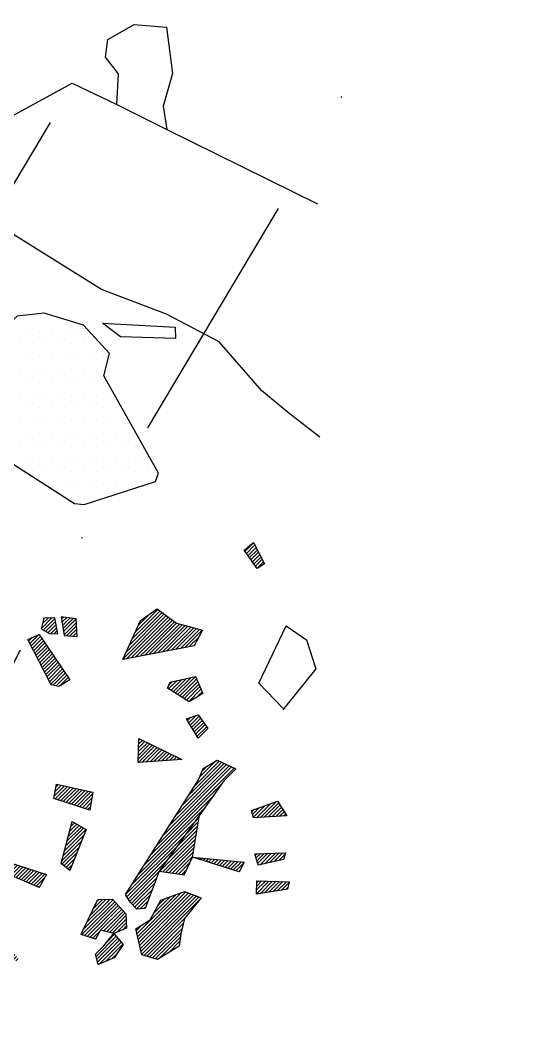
# Model space of a CAD drawing. Header units: metres. Extents: x 0 to 220, y -1901 to -1589.
# Drawn here: x 170.6 to 220.3, y -1799.9 to -1702 of the extents above; entities that cross this region are included whole.
import ezdxf

# ---------------------------------------------------------------- set-up
doc = ezdxf.new("R2010")
doc.units = ezdxf.units.M
doc.header["$LTSCALE"] = 25
doc.header["$MEASUREMENT"] = 0
doc.linetypes.add('STRICHPUNKTX2', pattern=[2, 1, -0.5, 0, -0.5])
doc.layers.get('0').update_dxf_attribs({"linetype": 'CONTINUOUS'})
for name, color, linetype in [('GRABUNGSGRENZE', 3, 'STRICHPUNKTX2'), ('KNOCHEN', 2, 'CONTINUOUS'), ('KNOCHENSCHRAFF', 2, 'CONTINUOUS'), ('STEINE', 4, 'CONTINUOUS'), ('STEINESCHRAFF', 4, 'CONTINUOUS')]:
    doc.layers.add(name, color=color, linetype=linetype)

# ---------------------------------------------------------------- blocks, each defined once
blk = doc.blocks.new('*X9')
at = {"color": 0}
for p, q in [((192.617, -1754.048), (193.468, -1753.197)), ((192.764, -1754.255), (193.588, -1753.431)), ((192.911, -1754.461), (193.707, -1753.665)), ((193.058, -1754.668), (193.826, -1753.9)), ((193.204, -1754.875), (193.945, -1754.134)), ((193.351, -1755.081), (194.065, -1754.368)), ((193.498, -1755.288), (194.184, -1754.602)), ((193.645, -1755.495), (194.303, -1754.837)), ((193.792, -1755.701), (194.422, -1755.071)), ((172.684, -1761.606), (173.712, -1760.578)), ((172.804, -1761.133), (173.342, -1760.595)), ((172.892, -1761.752), (174.016, -1760.628)), ((172.923, -1760.66), (172.972, -1760.612)), ((174.653, -1760.698), (174.853, -1760.498)), ((174.703, -1761.002), (175.163, -1760.542)), ((174.753, -1761.306), (175.473, -1760.585)), ((174.803, -1761.609), (175.783, -1760.629)), ((180.712, -1764.538), (184.909, -1760.342)), ((181.009, -1763.888), (184.708, -1760.189)), ((181.022, -1764.583), (185.11, -1760.495)), ((181.306, -1763.238), (184.507, -1760.036)), ((181.603, -1762.587), (184.306, -1759.884)), ((181.899, -1761.937), (184.106, -1759.731)), ((182.196, -1761.287), (183.251, -1760.232)), ((173.118, -1761.88), (174.073, -1760.925)), ((173.344, -1762.007), (174.129, -1761.222)), ((173.607, -1762.098), (174.186, -1761.519)), ((174.852, -1761.913), (176.09, -1760.675)), ((174.902, -1762.217), (176.109, -1761.01)), ((175.155, -1762.317), (176.128, -1761.345)), ((181.461, -1764.497), (185.311, -1760.647)), ((181.9, -1764.412), (185.511, -1760.8)), ((182.339, -1764.326), (185.712, -1760.953)), ((182.777, -1764.241), (185.914, -1761.105)), ((183.216, -1764.156), (186.194, -1761.178)), ((183.655, -1764.07), (186.474, -1761.252)), ((184.094, -1763.985), (186.754, -1761.325)), ((184.533, -1763.9), (187.034, -1761.399)), ((184.972, -1763.814), (187.314, -1761.472)), ((185.411, -1763.729), (187.594, -1761.546)), ((171.435, -1762.856), (171.794, -1762.496)), ((171.555, -1763.089), (172.439, -1762.205)), ((171.675, -1763.323), (172.608, -1762.39)), ((173.939, -1762.12), (174.243, -1761.816)), ((174.271, -1762.141), (174.299, -1762.113)), ((175.482, -1762.344), (176.147, -1761.679)), ((175.808, -1762.371), (176.166, -1762.014)), ((176.135, -1762.398), (176.185, -1762.349)), ((185.85, -1763.643), (187.874, -1761.619)), ((186.289, -1763.558), (188.154, -1761.693)), ((186.728, -1763.473), (188.434, -1761.767)), ((187.167, -1763.387), (188.072, -1762.482)), ((171.795, -1763.556), (172.75, -1762.601)), ((171.915, -1763.79), (172.893, -1762.812)), ((172.035, -1764.023), (173.035, -1763.023)), ((172.155, -1764.257), (173.178, -1763.234)), ((172.275, -1764.491), (173.32, -1763.445)), ((187.606, -1763.302), (187.663, -1763.245)), ((172.395, -1764.724), (173.463, -1763.657)), ((172.515, -1764.958), (173.605, -1763.868)), ((172.635, -1765.191), (173.747, -1764.079)), ((172.755, -1765.425), (173.89, -1764.29)), ((172.875, -1765.658), (174.032, -1764.501)), ((172.995, -1765.892), (174.175, -1764.712)), ((173.115, -1766.125), (174.317, -1764.923)), ((173.235, -1766.359), (174.459, -1765.134)), ((173.355, -1766.592), (174.602, -1765.346)), ((173.475, -1766.826), (174.744, -1765.557)), ((173.595, -1767.059), (174.887, -1765.768)), ((173.837, -1767.171), (175.029, -1765.979)), ((174.131, -1767.23), (175.172, -1766.19)), ((174.492, -1767.224), (175.314, -1766.401)), ((185.578, -1767.804), (186.885, -1766.498)), ((185.796, -1767.94), (187.339, -1766.397)), ((186.014, -1768.075), (187.783, -1766.306)), ((175.411, -1766.657), (175.456, -1766.612)), ((185.142, -1767.533), (185.976, -1766.699)), ((185.153, -1767.169), (185.522, -1766.8)), ((185.36, -1767.669), (186.43, -1766.599)), ((186.232, -1768.211), (187.888, -1766.555)), ((186.45, -1768.347), (187.993, -1766.804)), ((186.668, -1768.482), (188.098, -1767.052)), ((186.886, -1768.618), (188.203, -1767.301)), ((187.104, -1768.754), (188.307, -1767.55)), ((187.824, -1768.387), (188.412, -1767.799)), ((186.998, -1770.627), (187.297, -1770.328)), ((187.129, -1770.849), (187.85, -1770.129)), ((187.261, -1771.071), (188.127, -1770.205)), ((187.392, -1771.294), (188.276, -1770.41)), ((187.524, -1771.516), (188.425, -1770.615)), ((187.655, -1771.738), (188.574, -1770.819)), ((187.786, -1771.96), (188.722, -1771.024)), ((187.918, -1772.182), (188.871, -1771.229)), ((182.17, -1774.395), (183.534, -1773.03)), ((182.179, -1774.032), (183.296, -1772.915)), ((182.187, -1773.67), (183.058, -1772.799)), ((182.187, -1774.731), (183.773, -1773.146)), ((182.196, -1773.308), (182.82, -1772.684)), ((182.205, -1772.945), (182.582, -1772.568)), ((182.214, -1772.583), (182.344, -1772.453)), ((182.567, -1774.705), (184.011, -1773.261)), ((182.947, -1774.678), (184.249, -1773.376)), ((183.326, -1774.652), (184.487, -1773.492)), ((183.706, -1774.626), (184.725, -1773.607)), ((184.086, -1774.6), (184.963, -1773.723)), ((184.466, -1774.574), (185.201, -1773.838)), ((184.845, -1774.548), (185.439, -1773.954)), ((185.225, -1774.521), (185.677, -1774.069)), ((185.605, -1774.495), (185.915, -1774.185)), ((185.985, -1774.469), (186.153, -1774.3)), ((186.364, -1774.443), (186.391, -1774.416)), ((173.957, -1778.012), (174.949, -1777.02)), ((174.014, -1778.308), (175.239, -1777.083)), ((174.035, -1777.58), (174.658, -1776.957)), ((174.113, -1777.148), (174.368, -1776.893)), ((174.281, -1778.394), (175.53, -1777.146)), ((174.549, -1778.48), (175.82, -1777.209)), ((174.816, -1778.566), (176.111, -1777.272)), ((175.084, -1778.652), (176.401, -1777.335)), ((175.351, -1778.738), (176.692, -1777.398)), ((175.619, -1778.824), (176.983, -1777.461)), ((175.887, -1778.91), (177.273, -1777.524)), ((176.154, -1778.996), (177.564, -1777.587)), ((176.422, -1779.082), (177.695, -1777.809)), ((176.689, -1779.168), (177.62, -1778.237)), ((176.957, -1779.254), (177.546, -1778.665)), ((177.224, -1779.34), (177.471, -1779.093)), ((166.899, -1781.534), (168.32, -1780.112)), ((166.979, -1781.807), (168.609, -1780.177)), ((167.862, -1780.217), (168.032, -1780.047)), ((167.059, -1782.081), (168.898, -1780.242)), ((167.176, -1782.318), (168.936, -1780.558)), ((167.641, -1782.206), (168.956, -1780.891)), ((175.054, -1782.925), (176.824, -1781.155)), ((175.18, -1782.446), (176.597, -1781.028)), ((175.305, -1781.967), (176.371, -1780.901)), ((175.431, -1781.488), (176.144, -1780.774)), ((175.556, -1781.008), (175.917, -1780.648)), ((175.681, -1780.529), (175.69, -1780.521)), ((168.107, -1782.094), (168.976, -1781.225)), ((168.573, -1781.982), (168.996, -1781.558)), ((174.803, -1783.883), (176.831, -1781.855)), ((174.929, -1783.404), (177.051, -1781.281)), ((165.149, -1783.284), (165.358, -1783.075)), ((174.678, -1784.362), (176.6, -1782.439)), ((174.691, -1784.702), (176.369, -1783.024)), ((164.761, -1785.793), (166.725, -1783.829)), ((164.826, -1785.375), (166.497, -1783.703)), ((164.89, -1784.957), (166.269, -1783.578)), ((164.955, -1784.538), (166.041, -1783.452)), ((165.02, -1784.12), (165.814, -1783.326)), ((165.084, -1783.702), (165.586, -1783.201)), ((168.188, -1784.134), (168.206, -1784.116)), ((174.89, -1784.856), (176.138, -1783.608)), ((164.631, -1786.63), (166.535, -1784.727)), ((164.696, -1786.211), (166.666, -1784.242)), ((167.967, -1785.061), (168.742, -1784.287)), ((168.009, -1784.667), (168.474, -1784.201)), ((168.216, -1785.167), (169.01, -1784.372)), ((168.464, -1785.272), (169.278, -1784.458)), ((168.712, -1785.378), (169.546, -1784.543)), ((168.96, -1785.483), (169.814, -1784.629)), ((169.208, -1785.589), (170.082, -1784.714)), ((169.456, -1785.694), (170.35, -1784.8)), ((169.704, -1785.8), (170.618, -1784.885)), ((169.952, -1785.905), (170.886, -1784.971)), ((170.2, -1786.011), (171.154, -1785.056)), ((175.09, -1785.01), (175.907, -1784.193)), ((175.29, -1785.163), (175.676, -1784.778)), ((164.502, -1787.466), (166.272, -1785.696)), ((164.567, -1787.048), (166.403, -1785.211)), ((170.448, -1786.116), (171.422, -1785.142)), ((170.696, -1786.222), (171.691, -1785.227)), ((170.944, -1786.327), (171.959, -1785.313)), ((171.193, -1786.433), (172.227, -1785.399)), ((171.441, -1786.538), (172.495, -1785.484)), ((171.689, -1786.644), (172.763, -1785.57)), ((171.937, -1786.749), (173.031, -1785.655)), ((172.185, -1786.855), (172.973, -1786.066)), ((158.579, -1787.733), (159.835, -1786.477)), ((158.706, -1787.252), (159.667, -1786.291)), ((158.729, -1787.936), (160.002, -1786.663)), ((158.879, -1788.139), (160.17, -1786.849)), ((159.024, -1786.58), (159.5, -1786.104)), ((159.03, -1788.342), (160.337, -1787.035)), ((164.557, -1787.765), (166.141, -1786.181)), ((164.72, -1787.955), (166.01, -1786.666)), ((172.433, -1786.96), (172.517, -1786.876)), ((159.18, -1788.545), (160.505, -1787.221)), ((159.331, -1788.748), (160.672, -1787.407)), ((159.481, -1788.951), (160.839, -1787.593)), ((159.632, -1789.154), (161.007, -1787.779)), ((159.782, -1789.357), (161.174, -1787.966)), ((164.884, -1788.145), (165.878, -1787.151)), ((165.047, -1788.335), (165.747, -1787.635)), ((159.933, -1789.561), (161.342, -1788.152)), ((160.083, -1789.764), (161.509, -1788.338)), ((160.234, -1789.967), (161.677, -1788.524)), ((160.384, -1790.17), (161.844, -1788.71)), ((160.535, -1790.373), (162.012, -1788.896)), ((165.211, -1788.525), (165.616, -1788.12)), ((165.374, -1788.716), (165.485, -1788.605)), ((176.645, -1791.586), (179.869, -1788.363)), ((176.782, -1791.096), (179.699, -1788.179)), ((176.912, -1791.673), (180.039, -1788.547)), ((177.116, -1790.408), (179.407, -1788.118)), ((177.179, -1791.759), (180.208, -1788.731)), ((177.446, -1791.846), (180.378, -1788.914)), ((177.45, -1789.721), (179.041, -1788.13)), ((177.784, -1789.033), (178.676, -1788.142)), ((178.119, -1788.345), (178.31, -1788.154)), ((160.685, -1790.576), (162.179, -1789.082)), ((160.836, -1790.779), (162.346, -1789.268)), ((160.986, -1790.982), (162.514, -1789.454)), ((161.137, -1791.185), (162.681, -1789.64)), ((161.287, -1791.388), (162.849, -1789.827)), ((178.48, -1791.166), (180.548, -1789.098)), ((178.767, -1791.233), (180.718, -1789.282)), ((179.053, -1791.3), (180.887, -1789.466)), ((179.34, -1791.366), (180.961, -1789.745)), ((161.438, -1791.591), (163.016, -1790.013)), ((161.588, -1791.794), (163.184, -1790.199)), ((161.739, -1791.997), (163.351, -1790.385)), ((161.889, -1792.2), (163.519, -1790.571)), ((162.04, -1792.404), (163.571, -1790.872)), ((179.627, -1791.433), (180.973, -1790.087)), ((180.062, -1791.352), (180.984, -1790.43)), ((180.665, -1791.103), (180.995, -1790.772)), ((159.463, -1792.859), (160.504, -1791.818)), ((159.603, -1793.073), (160.743, -1791.932)), ((159.624, -1792.344), (160.265, -1791.704)), ((159.785, -1791.83), (160.025, -1791.59)), ((162.19, -1792.607), (163.213, -1791.583)), ((177.713, -1791.932), (178.424, -1791.222)), ((178.047, -1793.72), (180.018, -1791.749)), ((178.118, -1794.003), (180.181, -1791.94)), ((179.135, -1792.279), (179.855, -1791.558)), ((159.852, -1793.177), (160.816, -1792.213)), ((160.101, -1793.282), (160.76, -1792.622)), ((166.174, -1795.34), (169.099, -1792.415)), ((166.227, -1795.641), (169.286, -1792.581)), ((166.23, -1794.931), (168.691, -1792.47)), ((166.376, -1794.431), (168.283, -1792.524)), ((166.531, -1793.922), (167.875, -1792.579)), ((166.661, -1795.561), (169.448, -1792.773)), ((166.687, -1793.413), (167.466, -1792.634)), ((166.842, -1792.905), (167.058, -1792.688)), ((177.98, -1792.019), (178.021, -1791.978)), ((178.188, -1794.287), (180.344, -1792.131)), ((178.355, -1794.472), (180.506, -1792.322)), ((178.961, -1794.22), (180.669, -1792.512)), ((157.899, -1793.008), (157.917, -1792.991)), ((157.996, -1793.265), (158.291, -1792.97)), ((158.093, -1793.522), (158.666, -1792.949)), ((158.19, -1793.778), (158.841, -1793.128)), ((158.287, -1794.035), (158.95, -1793.372)), ((158.384, -1794.292), (159.059, -1793.617)), ((158.481, -1794.548), (159.167, -1793.861)), ((160.35, -1793.386), (160.705, -1793.031)), ((160.599, -1793.491), (160.649, -1793.44)), ((167.094, -1795.481), (169.61, -1792.965)), ((167.528, -1795.4), (169.772, -1793.156)), ((168.875, -1794.407), (169.934, -1793.348)), ((169.31, -1794.326), (170.096, -1793.54)), ((169.744, -1794.245), (170.257, -1793.732)), ((170.179, -1794.164), (170.419, -1793.923)), ((179.567, -1793.968), (180.112, -1793.423)), ((158.578, -1794.805), (159.276, -1794.106)), ((158.674, -1795.062), (159.385, -1794.351)), ((158.771, -1795.318), (159.494, -1794.595)), ((158.868, -1795.575), (159.603, -1794.84)), ((162.878, -1794.393), (162.887, -1794.384)), ((162.905, -1794.72), (163.111, -1794.514)), ((162.933, -1795.046), (163.335, -1794.643)), ((162.96, -1795.372), (163.56, -1794.773)), ((162.987, -1795.699), (163.784, -1794.902)), ((158.965, -1795.832), (159.712, -1795.085)), ((159.062, -1796.088), (159.821, -1795.329)), ((159.159, -1796.345), (159.93, -1795.574)), ((159.256, -1796.602), (160.039, -1795.818)), ((163.014, -1796.025), (164.008, -1795.031)), ((163.25, -1796.143), (164.232, -1795.161)), ((163.633, -1796.114), (164.456, -1795.29)), ((164.015, -1796.085), (164.68, -1795.42)), ((164.398, -1796.056), (164.904, -1795.549)), ((164.78, -1796.027), (165.129, -1795.678)), ((165.163, -1795.998), (165.353, -1795.808)), ((160.015, -1799.378), (162.816, -1796.577)), ((160.247, -1798.792), (162.503, -1796.536)), ((160.48, -1798.206), (162.181, -1796.505)), ((160.713, -1797.62), (161.858, -1796.474)), ((160.945, -1797.034), (161.536, -1796.443)), ((161.178, -1796.447), (161.213, -1796.412)), ((165.546, -1795.969), (165.577, -1795.937)), ((159.989, -1799.757), (162.532, -1797.214)), ((160.366, -1799.734), (162.248, -1797.852)), ((160.743, -1799.71), (161.964, -1798.49)), ((161.12, -1799.687), (161.679, -1799.128))]:
    blk.add_line(p, q, dxfattribs=at)
blk = doc.blocks.new('*X10')
at = {"color": 0}
for p, q in [((183.972, -1782.846), (191.54, -1775.278)), ((184.592, -1781.872), (191.3, -1775.164)), ((185.212, -1780.898), (191.06, -1775.05)), ((185.833, -1779.924), (190.821, -1774.936)), ((186.453, -1778.95), (190.581, -1774.822)), ((187.073, -1777.976), (190.341, -1774.708)), ((187.694, -1777.002), (190.102, -1774.594)), ((188.162, -1776.181), (189.771, -1774.572)), ((188.41, -1775.58), (188.91, -1775.079)), ((183.351, -1783.82), (190.346, -1776.826)), ((182.731, -1784.794), (189.455, -1778.07)), ((193.353, -1779.828), (194.015, -1779.166)), ((193.431, -1780.104), (194.565, -1778.97)), ((193.752, -1780.136), (195.115, -1778.773)), ((194.128, -1780.114), (195.665, -1778.577)), ((194.504, -1780.091), (195.897, -1778.699)), ((194.881, -1780.069), (196.035, -1778.914)), ((195.257, -1780.046), (196.173, -1779.13)), ((182.111, -1785.768), (188.564, -1779.314)), ((187.671, -1780.561), (188.117, -1780.115)), ((193.275, -1779.553), (193.465, -1779.363)), ((195.633, -1780.024), (196.311, -1779.346)), ((196.009, -1780.001), (196.448, -1779.561)), ((196.385, -1779.978), (196.586, -1779.777)), ((181.49, -1786.741), (187.671, -1780.561)), ((185.882, -1783.057), (187.979, -1780.96)), ((186.777, -1781.809), (188.048, -1780.538)), ((180.916, -1787.669), (186.777, -1781.809)), ((184.266, -1785.38), (187.841, -1781.805)), ((184.988, -1784.305), (187.91, -1781.382)), ((181.049, -1787.89), (185.882, -1783.057)), ((184.574, -1785.426), (187.772, -1782.227)), ((184.882, -1785.471), (187.703, -1782.65)), ((185.19, -1785.517), (187.634, -1783.072)), ((185.498, -1785.563), (187.566, -1783.495)), ((185.805, -1785.608), (187.497, -1783.917)), ((187.693, -1784.074), (187.736, -1784.031)), ((187.963, -1784.158), (188.059, -1784.061)), ((188.232, -1784.243), (188.383, -1784.092)), ((188.501, -1784.327), (188.706, -1784.122)), ((193.625, -1783.799), (193.763, -1783.661)), ((193.7, -1784.077), (194.128, -1783.65)), ((193.776, -1784.356), (194.493, -1783.638)), ((193.851, -1784.634), (194.858, -1783.627)), ((194.097, -1784.741), (195.223, -1783.615)), ((194.551, -1784.64), (195.588, -1783.604)), ((195.006, -1784.54), (195.953, -1783.592)), ((195.46, -1784.439), (196.318, -1783.581)), ((195.915, -1784.338), (196.552, -1783.7)), ((181.181, -1788.112), (184.988, -1784.305)), ((186.113, -1785.654), (187.232, -1784.535)), ((188.77, -1784.412), (189.029, -1784.152)), ((189.039, -1784.496), (189.353, -1784.182)), ((189.308, -1784.581), (189.676, -1784.212)), ((189.577, -1784.665), (189.999, -1784.243)), ((189.846, -1784.749), (190.323, -1784.273)), ((190.115, -1784.834), (190.646, -1784.303)), ((190.384, -1784.918), (190.97, -1784.333)), ((190.654, -1785.003), (191.293, -1784.363)), ((190.923, -1785.087), (191.616, -1784.394)), ((191.192, -1785.172), (191.94, -1784.424)), ((191.461, -1785.256), (192.263, -1784.454)), ((191.73, -1785.341), (192.452, -1784.619)), ((196.369, -1784.237), (196.393, -1784.213)), ((181.313, -1788.333), (184.191, -1785.455)), ((181.472, -1788.528), (183.976, -1786.023)), ((186.421, -1785.7), (186.914, -1785.207)), ((191.999, -1785.425), (192.129, -1785.295)), ((181.648, -1788.705), (183.761, -1786.592)), ((193.735, -1787.579), (194.959, -1786.354)), ((193.75, -1787.21), (194.618, -1786.342)), ((193.765, -1786.841), (194.276, -1786.33)), ((193.78, -1786.473), (193.934, -1786.318)), ((194.089, -1787.578), (195.301, -1786.366)), ((194.512, -1787.508), (195.643, -1786.378)), ((194.935, -1787.439), (195.984, -1786.389)), ((195.358, -1787.369), (196.326, -1786.401)), ((195.781, -1787.3), (196.668, -1786.413)), ((196.204, -1787.23), (196.922, -1786.513)), ((196.627, -1787.161), (196.824, -1786.964)), ((181.825, -1788.882), (183.547, -1787.16)), ((182.001, -1789.059), (183.332, -1787.728)), ((182.033, -1791.502), (185.858, -1787.677)), ((182.101, -1791.788), (186.417, -1787.472)), ((182.169, -1792.073), (186.832, -1787.41)), ((182.236, -1792.359), (187.089, -1787.507)), ((182.304, -1792.645), (187.345, -1787.604)), ((182.372, -1792.931), (187.602, -1787.701)), ((182.44, -1793.216), (187.858, -1787.798)), ((182.508, -1793.502), (188.115, -1787.895)), ((183.703, -1789.479), (185.3, -1787.881)), ((182.351, -1789.063), (183.117, -1788.296)), ((182.727, -1789.041), (182.903, -1788.865)), ((182.736, -1793.627), (188.143, -1788.22)), ((184.1, -1788.727), (184.742, -1788.086)), ((181.965, -1791.216), (182.542, -1790.639)), ((183.008, -1793.709), (186.703, -1790.014)), ((183.279, -1793.791), (186.594, -1790.477)), ((183.551, -1793.874), (186.484, -1790.94)), ((183.822, -1793.956), (186.375, -1791.402)), ((184.203, -1793.928), (186.305, -1791.826)), ((185.123, -1793.362), (186.251, -1792.234)), ((186.042, -1792.796), (186.197, -1792.642))]:
    blk.add_line(p, q, dxfattribs=at)
blk = doc.blocks.new('*X22')
at = {"color": 0}
for p, q in [((170.625, -1731.25), (170.625, -1731.25)), ((171.875, -1731.25), (171.875, -1731.25)), ((173.125, -1731.25), (173.125, -1731.25)), ((174.375, -1731.25), (174.375, -1731.25)), ((171.25, -1732.5), (171.25, -1732.5)), ((172.5, -1732.5), (172.5, -1732.5)), ((173.75, -1732.5), (173.75, -1732.5)), ((175, -1732.5), (175, -1732.5)), ((176.25, -1732.5), (176.25, -1732.5)), ((170.625, -1733.75), (170.625, -1733.75)), ((171.875, -1733.75), (171.875, -1733.75)), ((173.125, -1733.75), (173.125, -1733.75)), ((174.375, -1733.75), (174.375, -1733.75)), ((175.625, -1733.75), (175.625, -1733.75)), ((176.875, -1733.75), (176.875, -1733.75)), ((178.125, -1733.75), (178.125, -1733.75)), ((171.25, -1735), (171.25, -1735)), ((172.5, -1735), (172.5, -1735)), ((173.75, -1735), (173.75, -1735)), ((175, -1735), (175, -1735)), ((176.25, -1735), (176.25, -1735)), ((177.5, -1735), (177.5, -1735)), ((178.75, -1735), (178.75, -1735)), ((170.625, -1736.25), (170.625, -1736.25)), ((171.875, -1736.25), (171.875, -1736.25)), ((173.125, -1736.25), (173.125, -1736.25)), ((174.375, -1736.25), (174.375, -1736.25)), ((175.625, -1736.25), (175.625, -1736.25)), ((176.875, -1736.25), (176.875, -1736.25)), ((178.125, -1736.25), (178.125, -1736.25)), ((171.25, -1737.5), (171.25, -1737.5)), ((172.5, -1737.5), (172.5, -1737.5)), ((173.75, -1737.5), (173.75, -1737.5)), ((175, -1737.5), (175, -1737.5)), ((176.25, -1737.5), (176.25, -1737.5)), ((177.5, -1737.5), (177.5, -1737.5)), ((178.75, -1737.5), (178.75, -1737.5)), ((170.625, -1738.75), (170.625, -1738.75)), ((171.875, -1738.75), (171.875, -1738.75)), ((173.125, -1738.75), (173.125, -1738.75)), ((174.375, -1738.75), (174.375, -1738.75)), ((175.625, -1738.75), (175.625, -1738.75)), ((176.875, -1738.75), (176.875, -1738.75)), ((178.125, -1738.75), (178.125, -1738.75)), ((179.375, -1738.75), (179.375, -1738.75)), ((171.25, -1740), (171.25, -1740)), ((172.5, -1740), (172.5, -1740)), ((173.75, -1740), (173.75, -1740)), ((175, -1740), (175, -1740)), ((176.25, -1740), (176.25, -1740)), ((177.5, -1740), (177.5, -1740)), ((178.75, -1740), (178.75, -1740)), ((180, -1740), (180, -1740)), ((170.625, -1741.25), (170.625, -1741.25)), ((171.875, -1741.25), (171.875, -1741.25)), ((173.125, -1741.25), (173.125, -1741.25)), ((174.375, -1741.25), (174.375, -1741.25)), ((175.625, -1741.25), (175.625, -1741.25)), ((176.875, -1741.25), (176.875, -1741.25)), ((178.125, -1741.25), (178.125, -1741.25)), ((179.375, -1741.25), (179.375, -1741.25)), ((180.625, -1741.25), (180.625, -1741.25)), ((171.25, -1742.5), (171.25, -1742.5)), ((172.5, -1742.5), (172.5, -1742.5)), ((173.75, -1742.5), (173.75, -1742.5)), ((175, -1742.5), (175, -1742.5)), ((176.25, -1742.5), (176.25, -1742.5)), ((177.5, -1742.5), (177.5, -1742.5)), ((178.75, -1742.5), (178.75, -1742.5)), ((180, -1742.5), (180, -1742.5)), ((181.25, -1742.5), (181.25, -1742.5)), ((170.625, -1743.75), (170.625, -1743.75)), ((171.875, -1743.75), (171.875, -1743.75)), ((173.125, -1743.75), (173.125, -1743.75)), ((174.375, -1743.75), (174.375, -1743.75)), ((175.625, -1743.75), (175.625, -1743.75)), ((176.875, -1743.75), (176.875, -1743.75)), ((178.125, -1743.75), (178.125, -1743.75)), ((179.375, -1743.75), (179.375, -1743.75)), ((180.625, -1743.75), (180.625, -1743.75)), ((181.875, -1743.75), (181.875, -1743.75)), ((171.25, -1745), (171.25, -1745)), ((172.5, -1745), (172.5, -1745)), ((173.75, -1745), (173.75, -1745)), ((175, -1745), (175, -1745)), ((176.25, -1745), (176.25, -1745)), ((177.5, -1745), (177.5, -1745)), ((178.75, -1745), (178.75, -1745)), ((180, -1745), (180, -1745)), ((181.25, -1745), (181.25, -1745)), ((182.5, -1745), (182.5, -1745)), ((171.875, -1746.25), (171.875, -1746.25)), ((173.125, -1746.25), (173.125, -1746.25)), ((174.375, -1746.25), (174.375, -1746.25)), ((175.625, -1746.25), (175.625, -1746.25)), ((176.875, -1746.25), (176.875, -1746.25)), ((178.125, -1746.25), (178.125, -1746.25)), ((179.375, -1746.25), (179.375, -1746.25)), ((180.625, -1746.25), (180.625, -1746.25)), ((181.875, -1746.25), (181.875, -1746.25)), ((183.125, -1746.25), (183.125, -1746.25)), ((173.75, -1747.5), (173.75, -1747.5)), ((175, -1747.5), (175, -1747.5)), ((176.25, -1747.5), (176.25, -1747.5)), ((177.5, -1747.5), (177.5, -1747.5)), ((178.75, -1747.5), (178.75, -1747.5)), ((180, -1747.5), (180, -1747.5)), ((181.25, -1747.5), (181.25, -1747.5)), ((182.5, -1747.5), (182.5, -1747.5)), ((175.625, -1748.75), (175.625, -1748.75)), ((176.875, -1748.75), (176.875, -1748.75)), ((178.125, -1748.75), (178.125, -1748.75))]:
    blk.add_line(p, q, dxfattribs=at)

msp = doc.modelspace()

# ---------------------------------------------------------------- linework, layer by layer
at = {"layer": 'GRABUNGSGRENZE', "flags": 128}
for points in [[(0.154, -1807.409), (81.845, -1862.877), (101.714, -1833.462), (116.577, -1811.362), (125.018, -1793.419), (143.408, -1765.374), (157.366, -1739.151), (176.017, -1708.002), (199.649, -1659.361), (176.687, -1643.375), (151.373, -1631.761), (148.214, -1633.331), (63.392, -1588.592), (-0.133, -1676.98)], [(220.317, -1676.765), (196.906, -1718.741), (174.217, -1756.8), (159.132, -1785.871), (154.92, -1801.941), (145.067, -1814.283), (100.322, -1881.497), (132.134, -1899.183)]]:
    msp.add_lwpolyline(points, dxfattribs=at)
at = {"layer": 'KNOCHEN'}
for points in [[(193.812, -1755.729), (192.544, -1753.945), (193.462, -1753.184), (194.525, -1755.273), (193.812, -1755.729)], [(173.491, -1762.091), (174.305, -1762.144), (174.004, -1760.565), (172.935, -1760.613), (172.678, -1761.631), (173.491, -1762.091)], [(174.916, -1762.298), (176.188, -1762.403), (176.09, -1760.672), (174.615, -1760.465), (174.916, -1762.298)], [(180.66, -1764.653), (182.4, -1760.841), (184.031, -1759.674), (185.91, -1761.104), (188.453, -1761.772), (187.635, -1763.296), (180.66, -1764.653)], [(173.631, -1767.129), (171.352, -1762.696), (172.473, -1762.19), (175.465, -1766.625), (174.394, -1767.283), (173.631, -1767.129)], [(187.164, -1768.791), (185.03, -1767.463), (185.286, -1766.853), (187.78, -1766.299), (188.489, -1767.98), (187.164, -1768.791)], [(188.02, -1772.355), (186.905, -1770.47), (188.026, -1770.065), (188.989, -1771.391), (188.02, -1772.355)], [(182.162, -1774.733), (182.218, -1772.392), (186.437, -1774.438), (182.162, -1774.733)], [(180.908, -1787.655), (188.061, -1776.427), (188.521, -1775.308), (189.897, -1774.497), (191.727, -1775.367), (190.554, -1776.534), (188.154, -1779.887), (184.222, -1785.373), (182.839, -1789.034), (182.024, -1789.083), (181.364, -1788.42), (180.908, -1787.655)], [(177.417, -1779.402), (173.909, -1778.274), (174.167, -1776.85), (177.727, -1777.622), (177.417, -1779.402)], [(193.446, -1780.155), (193.244, -1779.442), (195.79, -1778.532), (196.703, -1779.959), (193.446, -1780.155), (193.244, -1779.442)], [(184.222, -1785.373), (186.663, -1785.736), (187.482, -1784.007), (188.154, -1779.887)], [(174.606, -1784.637), (175.685, -1780.518), (177.057, -1781.284), (175.469, -1785.301), (174.606, -1784.637)], [(167.887, -1785.027), (168.195, -1784.112), (173.178, -1785.702), (172.462, -1786.973), (167.887, -1785.027)], [(187.482, -1784.007), (192.519, -1784.478), (192.058, -1785.444), (187.482, -1784.007)], [(193.892, -1784.787), (193.589, -1783.666), (196.592, -1783.572), (196.387, -1784.233), (193.892, -1784.787)], [(193.732, -1787.636), (193.786, -1786.313), (196.941, -1786.423), (196.787, -1787.135), (193.732, -1787.636)], [(181.918, -1791.016), (183.345, -1790.155), (184.367, -1788.223), (186.71, -1787.364), (188.337, -1787.979), (186.704, -1790.01), (186.344, -1791.536), (186.188, -1792.706), (184.048, -1794.024), (182.522, -1793.562), (181.918, -1791.016)], [(176.778, -1791.105), (178.21, -1788.157), (179.635, -1788.11), (180.955, -1789.538), (181.002, -1790.963), (179.779, -1791.469), (178.457, -1791.16), (177.997, -1792.024), (176.573, -1791.563), (176.778, -1791.105)], [(178.245, -1794.518), (177.993, -1793.5), (178.809, -1792.688), (179.779, -1791.469), (180.693, -1792.54), (179.824, -1793.861), (178.245, -1794.518)]]:
    msp.add_lwpolyline(points, dxfattribs=at)
at = {"layer": 'STEINE'}
for points in [[(180.083, -1710.302), (180.243, -1707.3), (178.975, -1705.669), (179.183, -1703.939), (181.782, -1702.47), (184.936, -1702.732), (185.535, -1707.263), (184.611, -1710.466), (184.962, -1712.757)], [(199.95, -1742.87), (196.903, -1740.521), (194.262, -1738.326), (190.101, -1733.533), (184.917, -1730.823), (178.562, -1728.415), (168.298, -1722.028), (166.88, -1719.48), (167.853, -1717.091), (166.535, -1715.001), (168.272, -1712.258), (175.712, -1708.205), (180.083, -1710.302), (184.962, -1712.757), (199.702, -1720.02)], [(184.166, -1746.393), (178.795, -1736.863), (179.361, -1734.676), (176.823, -1731.922), (172.958, -1730.742), (170.312, -1731.041), (167.66, -1733.375), (164.858, -1734.437), (162.114, -1733.005), (162.004, -1735.956), (160.624, -1738.446), (161.687, -1740.993), (167.582, -1744.01), (175.915, -1749.374), (176.881, -1749.479), (183.859, -1747.206), (184.166, -1746.393)], [(178.656, -1731.723), (185.779, -1732.097), (185.827, -1733.217), (180.433, -1733.05), (178.656, -1731.723)], [(196.322, -1769.424), (193.987, -1766.976), (196.647, -1761.334), (198.629, -1762.713), (199.538, -1765.565), (196.322, -1769.577)]]:
    msp.add_lwpolyline(points, dxfattribs=at)

# ---------------------------------------------------------------- block references
at = {"layer": 'KNOCHENSCHRAFF'}
for name in ['*X9', '*X10']:
    msp.add_blockref(name, (0, 0), dxfattribs=at)
at = {"layer": 'STEINESCHRAFF'}
msp.add_blockref('*X22', (0, 0), dxfattribs=at)

doc.saveas('drawing.dxf')
